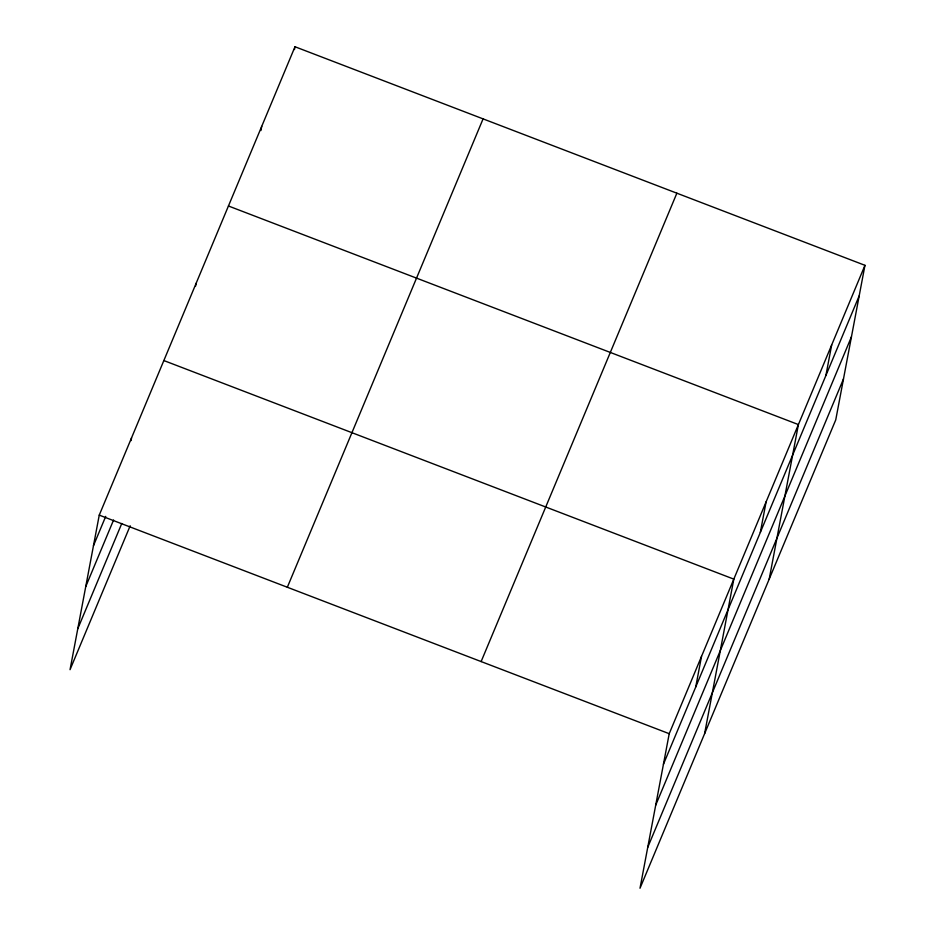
<?xml version="1.0" encoding="UTF-8"?>
<svg xmlns="http://www.w3.org/2000/svg" width="935" height="935" viewBox="0 0 935 935"><rect width="100%" height="100%" fill="white"/><g stroke="black" fill="none" stroke-linecap="round" stroke-linejoin="round"><path stroke-width="1.4" d="M864.957 265.318L669.215 733.694L640.008 888.25L835.75 419.873L864.957 265.318L294.993 46.75L99.25 515.127L70.043 669.682L130.187 525.774M131.029 440.619L131.543 437.849M195.614 286.063L196.14 283.282M260.923 130.538L261.718 126.377M294.467 49.532L294.993 46.75M695.733 686.98L701.507 656.417M704.604 733.683L733.811 579.127L163.847 360.559M760.33 532.412L766.104 501.85M769.201 579.127L798.396 424.572L228.444 205.992M825.897 375.508L831.671 344.945M93.477 545.689L105.725 516.377M85.739 586.607L113.591 519.989M77.78 628.764L121.772 523.495M287.337 587.25L483.079 118.874M481.128 661.571L676.87 193.194M663.441 764.257L859.171 295.892M655.704 805.175L851.446 336.799M647.745 847.332L843.475 378.955M99.25 515.127L669.215 733.694"/></g></svg>
